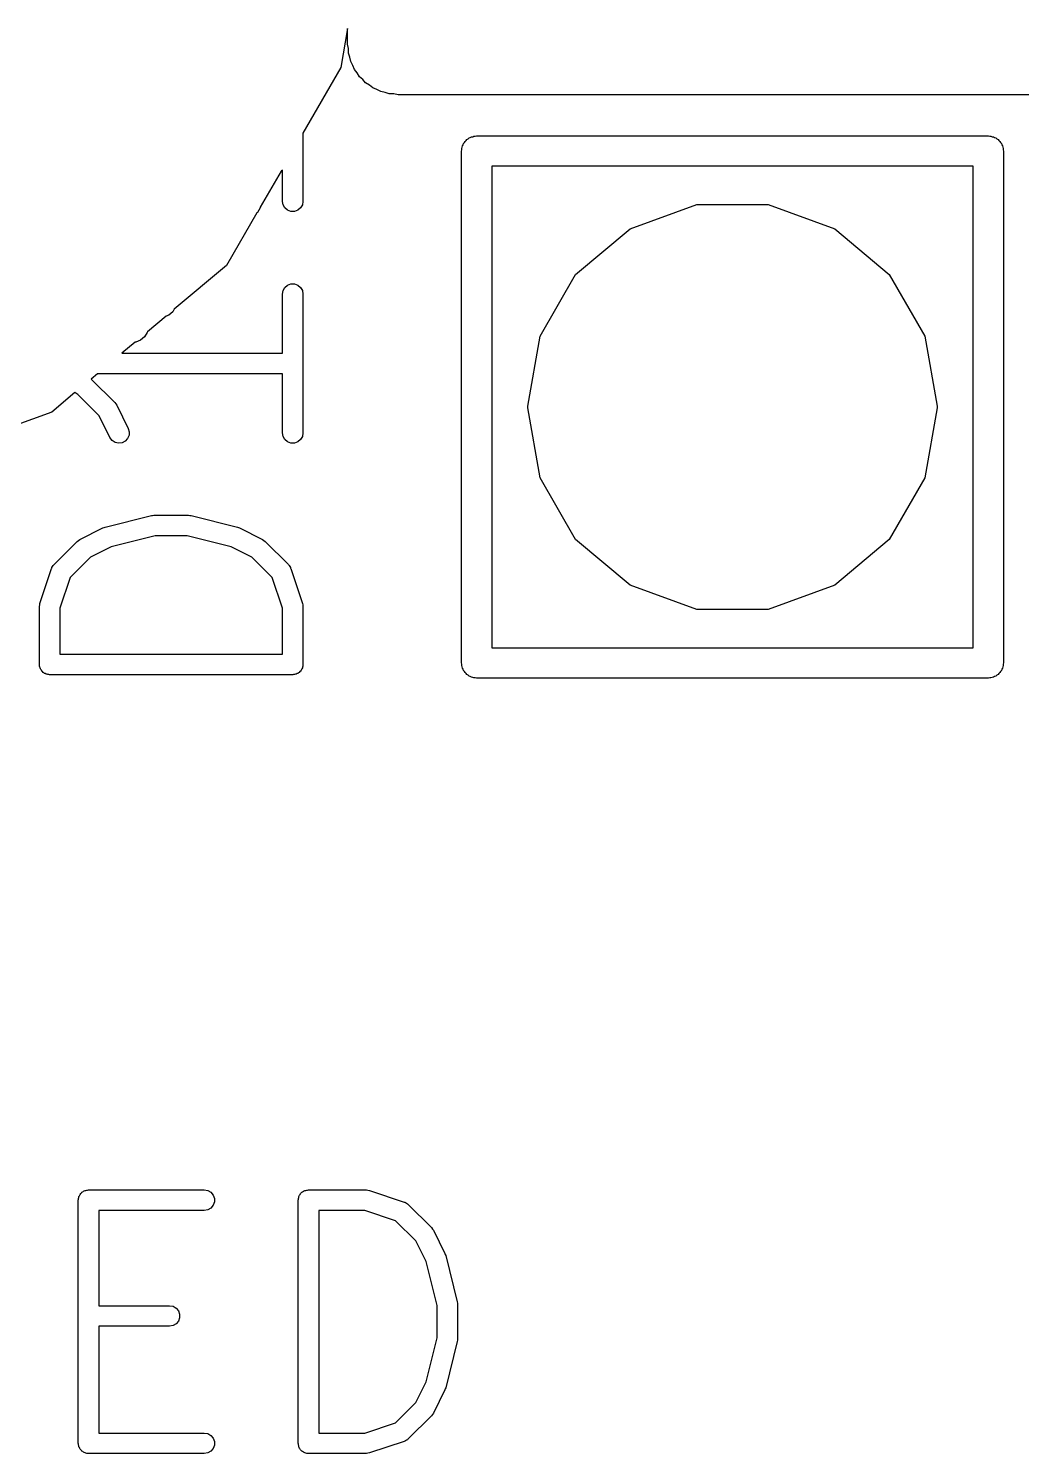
# Model space of a CAD drawing. Extents: x 0 to 76, y -93 to 10.
# Drawn here: x 61.77 to 66.69, y -92.99 to -85.92 of the extents above; entities that cross this region are included whole.
import ezdxf

# ---------------------------------------------------------------- set-up
doc = ezdxf.new("R2010")
doc.units = 0
doc.header["$MEASUREMENT"] = 0
doc.layers.add('BLACK', color=7, linetype='CONTINUOUS')

msp = doc.modelspace()

# ---------------------------------------------------------------- linework, layer by layer
at = {"layer": 'Black'}
for p, q in [((63.35, -85.9216), (63.3157, -86.1158)), ((63.35, -86), (63.35, -85.9216)), ((63.3538, -86.0215), (63.35, -86)), ((63.3538, -86.0434), (63.3538, -86.0215)), ((63.3613, -86.064), (63.3538, -86.0434)), ((63.3157, -86.1158), (63.1283, -86.4404)), ((63.3651, -86.0855), (63.3613, -86.064)), ((63.376, -86.1044), (63.3651, -86.0855)), ((63.3835, -86.125), (63.376, -86.1044)), ((63.3976, -86.1418), (63.3835, -86.125)), ((63.4085, -86.1607), (63.3976, -86.1418)), ((63.4252, -86.1748), (63.4085, -86.1607)), ((63.4393, -86.1915), (63.4252, -86.1748)), ((63.4582, -86.2024), (63.4393, -86.1915)), ((63.475, -86.2165), (63.4582, -86.2024)), ((63.4956, -86.224), (63.475, -86.2165)), ((63.5145, -86.2349), (63.4956, -86.224)), ((63.536, -86.2387), (63.5145, -86.2349)), ((63.5566, -86.2462), (63.536, -86.2387)), ((63.5785, -86.2462), (63.5566, -86.2462)), ((63.6, -86.25), (63.5785, -86.2462)), ((67.7261, -86.25), (63.6, -86.25)), ((63.1283, -86.4404), (63.1283, -86.7796)), ((63.9293, -86.4875), (63.9325, -86.4818)), ((63.9325, -86.4818), (63.9376, -86.4776)), ((63.9376, -86.4776), (63.9418, -86.4725)), ((63.9418, -86.4725), (63.9475, -86.4693)), ((63.9475, -86.4693), (63.9525, -86.465)), ((63.9525, -86.465), (63.9587, -86.4628)), ((63.9587, -86.4628), (63.9643, -86.4595)), ((63.9643, -86.4595), (63.9708, -86.4584)), ((63.9708, -86.4584), (63.977, -86.4561)), ((63.977, -86.4561), (63.9835, -86.4561)), ((63.9835, -86.4561), (63.99, -86.455)), ((63.99, -86.455), (66.53, -86.455)), ((66.53, -86.455), (66.5365, -86.4561)), ((66.5365, -86.4561), (66.543, -86.4561)), ((66.543, -86.4561), (66.5492, -86.4584)), ((66.5492, -86.4584), (66.5557, -86.4595)), ((66.5557, -86.4595), (66.5613, -86.4628)), ((66.5613, -86.4628), (66.5675, -86.465)), ((66.5675, -86.465), (66.5725, -86.4693)), ((66.5725, -86.4693), (66.5782, -86.4725)), ((66.5782, -86.4725), (66.5824, -86.4776)), ((66.5824, -86.4776), (66.5875, -86.4818)), ((66.5875, -86.4818), (66.5907, -86.4875)), ((63.915, -86.53), (63.9161, -86.5235)), ((63.915, -89.07), (63.915, -86.53)), ((63.9161, -86.517), (63.9184, -86.5108)), ((63.9161, -86.5235), (63.9161, -86.517)), ((63.9184, -86.5108), (63.9195, -86.5043)), ((63.9195, -86.5043), (63.9228, -86.4987)), ((63.9228, -86.4987), (63.925, -86.4925)), ((63.925, -86.4925), (63.9293, -86.4875)), ((66.5907, -86.4875), (66.595, -86.4925)), ((66.595, -86.4925), (66.5972, -86.4987)), ((66.5972, -86.4987), (66.6005, -86.5043)), ((66.6005, -86.5043), (66.6016, -86.5108)), ((66.6016, -86.5108), (66.6039, -86.517)), ((66.6039, -86.517), (66.6039, -86.5235)), ((66.6039, -86.5235), (66.605, -86.53)), ((66.605, -86.53), (66.605, -89.07)), ((63.0225, -86.628), (63.0194, -86.6291)), ((63.0267, -86.6244), (63.0225, -86.628)), ((63.0267, -86.7796), (63.0267, -86.6244)), ((64.065, -86.605), (64.065, -88.995)), ((66.455, -86.605), (64.065, -86.605)), ((66.455, -88.995), (66.455, -86.605)), ((63.0194, -86.6291), (62.9161, -86.808)), ((62.8996, -86.8366), (62.7492, -87.0971)), ((62.9025, -86.8342), (62.8996, -86.8366)), ((62.9155, -86.8117), (62.9025, -86.8342)), ((62.9161, -86.808), (62.9155, -86.8117)), ((63.0298, -86.797), (63.0267, -86.7796)), ((63.0386, -86.8123), (63.0298, -86.797)), ((63.0521, -86.8236), (63.0386, -86.8123)), ((63.0687, -86.8297), (63.0521, -86.8236)), ((63.0864, -86.8297), (63.0687, -86.8297)), ((63.1029, -86.8236), (63.0864, -86.8297)), ((63.1165, -86.8123), (63.1029, -86.8236)), ((63.1253, -86.797), (63.1165, -86.8123)), ((63.1283, -86.7796), (63.1253, -86.797)), ((64.752, -86.9162), (65.0836, -86.7956)), ((65.0836, -86.7956), (65.4364, -86.7956)), ((65.4364, -86.7956), (65.768, -86.9162)), ((64.4817, -87.143), (64.752, -86.9162)), ((65.768, -86.9162), (66.0383, -87.143)), ((62.7492, -87.0971), (62.4895, -87.315)), ((63.0521, -87.1953), (63.0687, -87.1892)), ((63.0687, -87.1892), (63.0864, -87.1892)), ((63.0864, -87.1892), (63.1029, -87.1953)), ((64.3053, -87.4486), (64.4817, -87.143)), ((66.0383, -87.143), (66.2147, -87.4486)), ((63.0267, -87.2393), (63.0298, -87.2219)), ((63.0267, -87.5332), (63.0267, -87.2393)), ((63.0298, -87.2219), (63.0386, -87.2066)), ((63.0386, -87.2066), (63.0521, -87.1953)), ((63.1029, -87.1953), (63.1165, -87.2066)), ((63.1165, -87.2066), (63.1253, -87.2219)), ((63.1253, -87.2219), (63.1283, -87.2393)), ((63.1283, -87.2393), (63.1283, -87.9287)), ((62.4825, -87.3272), (62.4625, -87.344)), ((62.4895, -87.315), (62.4825, -87.3272)), ((62.4493, -87.3488), (62.3559, -87.4271)), ((62.4625, -87.344), (62.4493, -87.3488)), ((62.3225, -87.469), (62.298, -87.4779)), ((62.3425, -87.4522), (62.3225, -87.469)), ((62.3555, -87.4297), (62.3425, -87.4522)), ((62.3559, -87.4271), (62.3555, -87.4297)), ((64.244, -87.7961), (64.3053, -87.4486)), ((66.2147, -87.4486), (66.276, -87.7961)), ((62.2954, -87.4779), (62.2295, -87.5332)), ((62.2295, -87.5332), (63.0267, -87.5332)), ((62.298, -87.4779), (62.2954, -87.4779)), ((62.1084, -87.6348), (62.0769, -87.6613)), ((62.0769, -87.6613), (62.0793, -87.663)), ((62.0793, -87.663), (62.1942, -87.7779)), ((63.0267, -87.6348), (62.1084, -87.6348)), ((63.0267, -87.9287), (63.0267, -87.6348)), ((61.9965, -87.7287), (61.8812, -87.8254)), ((62.011, -87.7384), (61.9965, -87.7287)), ((62.1166, -87.8439), (62.011, -87.7384)), ((61.8812, -87.8254), (61.5023, -87.9633)), ((62.1942, -87.7779), (62.1989, -87.7845)), ((62.1989, -87.7845), (62.2037, -87.7911)), ((62.2037, -87.7911), (62.2612, -87.906)), ((64.244, -87.8039), (64.244, -87.7961)), ((64.3053, -88.1514), (64.244, -87.8039)), ((66.276, -87.8039), (66.2147, -88.1514)), ((66.276, -87.7961), (66.276, -87.8039)), ((62.1703, -87.9514), (62.1166, -87.8439)), ((62.1808, -87.9656), (62.1703, -87.9514)), ((62.1956, -87.9753), (62.1808, -87.9656)), ((62.246, -87.9695), (62.2302, -87.9774)), ((62.2582, -87.9567), (62.246, -87.9695)), ((62.2652, -87.9405), (62.2582, -87.9567)), ((62.2612, -87.906), (62.2662, -87.9229)), ((62.2662, -87.9229), (62.2652, -87.9405)), ((63.0298, -87.9461), (63.0267, -87.9287)), ((63.0386, -87.9613), (63.0298, -87.9461)), ((63.0521, -87.9727), (63.0386, -87.9613)), ((63.1165, -87.9613), (63.1029, -87.9727)), ((63.1253, -87.9461), (63.1165, -87.9613)), ((63.1283, -87.9287), (63.1253, -87.9461)), ((62.2127, -87.9794), (62.1956, -87.9753)), ((62.2302, -87.9774), (62.2127, -87.9794)), ((63.0687, -87.9787), (63.0521, -87.9727)), ((63.0864, -87.9787), (63.0687, -87.9787)), ((63.1029, -87.9727), (63.0864, -87.9787)), ((64.4817, -88.457), (64.3053, -88.1514)), ((66.2147, -88.1514), (66.0383, -88.457)), ((62.146, -88.3965), (62.3758, -88.339)), ((62.3758, -88.339), (62.382, -88.3386)), ((62.382, -88.3386), (62.3881, -88.3375)), ((62.3881, -88.3375), (62.5605, -88.3375)), ((62.5605, -88.3375), (62.5666, -88.3386)), ((62.5666, -88.3386), (62.5728, -88.339)), ((62.5728, -88.339), (62.8026, -88.3965)), ((62.0075, -88.4673), (62.0142, -88.4626)), ((62.0142, -88.4626), (62.0207, -88.4578)), ((62.0207, -88.4578), (62.1356, -88.4003)), ((62.1356, -88.4003), (62.1409, -88.3987)), ((62.1409, -88.3987), (62.146, -88.3965)), ((62.3944, -88.4391), (62.176, -88.4937)), ((62.5542, -88.4391), (62.3944, -88.4391)), ((62.7726, -88.4937), (62.5542, -88.4391)), ((62.8026, -88.3965), (62.8077, -88.3987)), ((62.8077, -88.3987), (62.813, -88.4003)), ((62.813, -88.4003), (62.9279, -88.4578)), ((62.9279, -88.4578), (62.9345, -88.4626)), ((62.9345, -88.4626), (62.9411, -88.4673)), ((64.752, -88.6838), (64.4817, -88.457)), ((66.0383, -88.457), (65.768, -88.6838)), ((61.8926, -88.5822), (62.0075, -88.4673)), ((62.176, -88.4937), (62.0735, -88.545)), ((62.8751, -88.545), (62.7726, -88.4937)), ((62.9411, -88.4673), (63.056, -88.5822)), ((61.8229, -88.7744), (61.8803, -88.6021)), ((61.8803, -88.6021), (61.8817, -88.5995)), ((61.8817, -88.5995), (61.8825, -88.5967)), ((61.8825, -88.5967), (61.8859, -88.5918)), ((61.8859, -88.5918), (61.8887, -88.5865)), ((61.8887, -88.5865), (61.8909, -88.5846)), ((61.8909, -88.5846), (61.8926, -88.5822)), ((62.0735, -88.545), (61.9729, -88.6456)), ((62.9757, -88.6456), (62.8751, -88.545)), ((63.056, -88.5822), (63.0577, -88.5846)), ((63.0577, -88.5846), (63.0599, -88.5865)), ((63.0599, -88.5865), (63.0627, -88.5918)), ((63.0627, -88.5918), (63.0661, -88.5966)), ((63.0661, -88.5966), (63.0669, -88.5995)), ((63.0669, -88.5995), (63.0683, -88.6021)), ((63.0683, -88.6021), (63.1257, -88.7744)), ((61.9729, -88.6456), (61.9218, -88.7987)), ((63.0267, -88.7987), (62.9757, -88.6456)), ((65.0836, -88.8044), (64.752, -88.6838)), ((65.768, -88.6838), (65.4364, -88.8044)), ((61.8202, -88.7905), (61.8217, -88.7825)), ((61.8202, -89.0777), (61.8202, -88.7905)), ((61.8217, -88.7825), (61.8229, -88.7744)), ((61.9218, -88.7987), (61.9218, -89.0269)), ((63.0267, -89.0269), (63.0267, -88.7987)), ((63.1257, -88.7744), (63.1269, -88.7825)), ((63.1269, -88.7825), (63.1283, -88.7905)), ((63.1283, -88.7905), (63.1283, -89.0777)), ((65.4364, -88.8044), (65.0836, -88.8044)), ((61.9218, -89.0269), (63.0267, -89.0269)), ((64.065, -88.995), (66.455, -88.995)), ((61.821, -89.0821), (61.8202, -89.0777)), ((61.821, -89.0866), (61.821, -89.0821)), ((61.8225, -89.0907), (61.821, -89.0866)), ((61.8233, -89.0951), (61.8225, -89.0907)), ((61.8255, -89.099), (61.8233, -89.0951)), ((61.8271, -89.1031), (61.8255, -89.099)), ((61.8299, -89.1065), (61.8271, -89.1031)), ((63.1215, -89.1031), (63.1187, -89.1065)), ((63.1231, -89.099), (63.1215, -89.1031)), ((63.1253, -89.0951), (63.1231, -89.099)), ((63.1261, -89.0907), (63.1253, -89.0951)), ((63.1276, -89.0866), (63.1261, -89.0907)), ((63.1283, -89.0777), (63.1276, -89.0821)), ((63.1276, -89.0821), (63.1276, -89.0866)), ((63.9161, -89.0765), (63.915, -89.07)), ((63.9161, -89.083), (63.9161, -89.0765)), ((63.9184, -89.0892), (63.9161, -89.083)), ((63.9195, -89.0957), (63.9184, -89.0892)), ((63.9228, -89.1013), (63.9195, -89.0957)), ((63.925, -89.1075), (63.9228, -89.1013)), ((66.5972, -89.1013), (66.595, -89.1075)), ((66.6005, -89.0957), (66.5972, -89.1013)), ((66.6016, -89.0892), (66.6005, -89.0957)), ((66.6039, -89.083), (66.6016, -89.0892)), ((66.605, -89.07), (66.6039, -89.0765)), ((66.6039, -89.0765), (66.6039, -89.083)), ((61.8321, -89.1104), (61.8299, -89.1065)), ((61.8355, -89.1132), (61.8321, -89.1104)), ((61.8384, -89.1167), (61.8355, -89.1132)), ((61.8422, -89.1189), (61.8384, -89.1167)), ((61.8456, -89.1217), (61.8422, -89.1189)), ((61.8498, -89.1233), (61.8456, -89.1217)), ((61.8537, -89.1255), (61.8498, -89.1233)), ((61.8581, -89.1262), (61.8537, -89.1255)), ((61.8622, -89.1278), (61.8581, -89.1262)), ((61.8667, -89.1278), (61.8622, -89.1278)), ((61.871, -89.1285), (61.8667, -89.1278)), ((63.0775, -89.1285), (61.871, -89.1285)), ((63.0819, -89.1278), (63.0775, -89.1285)), ((63.0864, -89.1278), (63.0819, -89.1278)), ((63.0905, -89.1262), (63.0864, -89.1278)), ((63.0949, -89.1255), (63.0905, -89.1262)), ((63.0988, -89.1233), (63.0949, -89.1255)), ((63.1029, -89.1217), (63.0988, -89.1233)), ((63.1064, -89.1189), (63.1029, -89.1217)), ((63.1102, -89.1167), (63.1064, -89.1189)), ((63.1131, -89.1132), (63.1102, -89.1167)), ((63.1165, -89.1104), (63.1131, -89.1132)), ((63.1187, -89.1065), (63.1165, -89.1104)), ((63.9293, -89.1125), (63.925, -89.1075)), ((63.9325, -89.1182), (63.9293, -89.1125)), ((63.9376, -89.1224), (63.9325, -89.1182)), ((63.9418, -89.1275), (63.9376, -89.1224)), ((63.9475, -89.1307), (63.9418, -89.1275)), ((63.9525, -89.135), (63.9475, -89.1307)), ((63.9587, -89.1372), (63.9525, -89.135)), ((63.9643, -89.1405), (63.9587, -89.1372)), ((63.9708, -89.1416), (63.9643, -89.1405)), ((63.977, -89.1439), (63.9708, -89.1416)), ((63.9835, -89.1439), (63.977, -89.1439)), ((63.99, -89.145), (63.9835, -89.1439)), ((66.53, -89.145), (63.99, -89.145)), ((66.5365, -89.1439), (66.53, -89.145)), ((66.543, -89.1439), (66.5365, -89.1439)), ((66.5492, -89.1416), (66.543, -89.1439)), ((66.5557, -89.1405), (66.5492, -89.1416)), ((66.5613, -89.1372), (66.5557, -89.1405)), ((66.5675, -89.135), (66.5613, -89.1372)), ((66.5725, -89.1307), (66.5675, -89.135)), ((66.5782, -89.1275), (66.5725, -89.1307)), ((66.5824, -89.1224), (66.5782, -89.1275)), ((66.5875, -89.1182), (66.5824, -89.1224)), ((66.5907, -89.1125), (66.5875, -89.1182)), ((66.595, -89.1075), (66.5907, -89.1125)), ((62.0154, -91.7231), (62.0162, -91.7187)), ((62.0162, -91.7187), (62.0184, -91.7148)), ((62.0184, -91.7148), (62.02, -91.7106)), ((62.02, -91.7106), (62.0228, -91.7072)), ((62.0228, -91.7072), (62.025, -91.7034)), ((62.025, -91.7034), (62.0284, -91.7005)), ((62.0284, -91.7005), (62.0313, -91.6971)), ((62.0313, -91.6971), (62.0351, -91.6949)), ((62.0351, -91.6949), (62.0386, -91.6921)), ((62.0386, -91.6921), (62.0427, -91.6905)), ((62.0427, -91.6905), (62.0466, -91.6883)), ((62.0466, -91.6883), (62.051, -91.6875)), ((62.051, -91.6875), (62.0551, -91.686)), ((62.0551, -91.686), (62.0596, -91.686)), ((62.0596, -91.686), (62.064, -91.6852)), ((62.064, -91.6852), (62.6385, -91.6852)), ((62.6385, -91.6852), (62.6559, -91.6883)), ((62.6559, -91.6883), (62.6711, -91.6971)), ((62.6711, -91.6971), (62.6825, -91.7106)), ((62.6825, -91.7106), (62.6885, -91.7272)), ((63.107, -91.7231), (63.1078, -91.7187)), ((63.1078, -91.7187), (63.11, -91.7148)), ((63.11, -91.7148), (63.1116, -91.7106)), ((63.1116, -91.7106), (63.1144, -91.7072)), ((63.1144, -91.7072), (63.1166, -91.7034)), ((63.1166, -91.7034), (63.12, -91.7005)), ((63.12, -91.7005), (63.1229, -91.6971)), ((63.1229, -91.6971), (63.1267, -91.6949)), ((63.1267, -91.6949), (63.1301, -91.6921)), ((63.1301, -91.6921), (63.1343, -91.6905)), ((63.1343, -91.6905), (63.1382, -91.6883)), ((63.1382, -91.6883), (63.1425, -91.6875)), ((63.1425, -91.6875), (63.1467, -91.686)), ((63.1467, -91.686), (63.1512, -91.686)), ((63.1512, -91.686), (63.1555, -91.6852)), ((63.1555, -91.6852), (63.4428, -91.6852)), ((63.4428, -91.6852), (63.4508, -91.6867)), ((63.4508, -91.6867), (63.4589, -91.6879)), ((63.4589, -91.6879), (63.6312, -91.7453)), ((62.0132, -91.736), (62.0139, -91.7317)), ((62.0132, -92.9425), (62.0132, -91.736)), ((62.0139, -91.7272), (62.0154, -91.7231)), ((62.0139, -91.7317), (62.0139, -91.7272)), ((62.6385, -91.7868), (62.1148, -91.7868)), ((62.1148, -91.7868), (62.1148, -92.2598)), ((62.6559, -91.7838), (62.6385, -91.7868)), ((62.6711, -91.775), (62.6559, -91.7838)), ((62.6825, -91.7614), (62.6711, -91.775)), ((62.6885, -91.7449), (62.6825, -91.7614)), ((62.6885, -91.7272), (62.6885, -91.7449)), ((63.1047, -91.736), (63.1055, -91.7317)), ((63.1047, -92.9425), (63.1047, -91.736)), ((63.1055, -91.7272), (63.107, -91.7231)), ((63.1055, -91.7317), (63.1055, -91.7272)), ((63.2063, -91.7868), (63.2063, -92.8917)), ((63.4346, -91.7868), (63.2063, -91.7868)), ((63.5877, -91.8379), (63.4346, -91.7868)), ((63.6312, -91.7453), (63.6338, -91.7467)), ((63.6338, -91.7467), (63.6366, -91.7475)), ((63.6366, -91.7475), (63.6415, -91.7509)), ((63.6415, -91.7509), (63.6467, -91.7537)), ((63.6467, -91.7537), (63.6487, -91.7559)), ((63.6487, -91.7559), (63.6511, -91.7576)), ((63.6511, -91.7576), (63.766, -91.8725)), ((63.6883, -91.9385), (63.5877, -91.8379)), ((63.766, -91.8725), (63.7707, -91.8792)), ((63.7707, -91.8792), (63.7755, -91.8857)), ((63.7755, -91.8857), (63.833, -92.0006)), ((63.7396, -92.041), (63.6883, -91.9385)), ((63.833, -92.0006), (63.8345, -92.0059)), ((63.7942, -92.2594), (63.7396, -92.041)), ((63.8345, -92.0059), (63.8368, -92.011)), ((63.8368, -92.011), (63.8943, -92.2408)), ((62.1148, -92.2598), (62.4661, -92.2598)), ((62.4661, -92.2598), (62.4835, -92.2628)), ((62.4835, -92.2628), (62.4988, -92.2717)), ((62.4988, -92.2717), (62.5101, -92.2852)), ((62.5101, -92.2852), (62.5161, -92.3017)), ((63.7942, -92.4192), (63.7942, -92.2594)), ((63.8943, -92.2408), (63.8947, -92.247)), ((63.8947, -92.247), (63.8958, -92.2531)), ((63.8958, -92.2531), (63.8958, -92.4255)), ((62.4988, -92.3495), (62.4835, -92.3583)), ((62.5101, -92.336), (62.4988, -92.3495)), ((62.5161, -92.3194), (62.5101, -92.336)), ((62.5161, -92.3017), (62.5161, -92.3194)), ((62.4661, -92.3614), (62.1148, -92.3614)), ((62.1148, -92.3614), (62.1148, -92.8917)), ((62.4835, -92.3583), (62.4661, -92.3614)), ((63.7396, -92.6376), (63.7942, -92.4192)), ((63.8958, -92.4255), (63.8947, -92.4316)), ((63.8943, -92.4378), (63.8368, -92.6676)), ((63.8947, -92.4316), (63.8943, -92.4378)), ((63.6883, -92.7401), (63.7396, -92.6376)), ((63.833, -92.678), (63.7755, -92.7929)), ((63.8345, -92.6727), (63.833, -92.678)), ((63.8368, -92.6676), (63.8345, -92.6727)), ((63.5877, -92.8407), (63.6883, -92.7401)), ((63.4346, -92.8917), (63.5877, -92.8407)), ((63.766, -92.8061), (63.6511, -92.921)), ((63.7707, -92.7994), (63.766, -92.8061)), ((63.7755, -92.7929), (63.7707, -92.7994)), ((62.1148, -92.8917), (62.6385, -92.8917)), ((62.6385, -92.8917), (62.6559, -92.8948)), ((62.6559, -92.8948), (62.6711, -92.9036)), ((62.6711, -92.9036), (62.6825, -92.9171)), ((62.6825, -92.9171), (62.6885, -92.9337)), ((63.2063, -92.8917), (63.4346, -92.8917)), ((63.6511, -92.921), (63.6487, -92.9227)), ((62.0139, -92.9469), (62.0132, -92.9425)), ((62.0139, -92.9514), (62.0139, -92.9469)), ((62.0154, -92.9555), (62.0139, -92.9514)), ((62.0162, -92.9599), (62.0154, -92.9555)), ((62.0184, -92.9638), (62.0162, -92.9599)), ((62.02, -92.9679), (62.0184, -92.9638)), ((62.0228, -92.9714), (62.02, -92.9679)), ((62.025, -92.9752), (62.0228, -92.9714)), ((62.0284, -92.9781), (62.025, -92.9752)), ((62.0313, -92.9815), (62.0284, -92.9781)), ((62.0351, -92.9837), (62.0313, -92.9815)), ((62.0386, -92.9865), (62.0351, -92.9837)), ((62.0427, -92.9881), (62.0386, -92.9865)), ((62.0466, -92.9903), (62.0427, -92.9881)), ((62.051, -92.9911), (62.0466, -92.9903)), ((62.0551, -92.9926), (62.051, -92.9911)), ((62.0596, -92.9926), (62.0551, -92.9926)), ((62.064, -92.9933), (62.0596, -92.9926)), ((62.6559, -92.9903), (62.6385, -92.9933)), ((62.6711, -92.9815), (62.6559, -92.9903)), ((62.6825, -92.9679), (62.6711, -92.9815)), ((62.6885, -92.9514), (62.6825, -92.9679)), ((62.6885, -92.9337), (62.6885, -92.9514)), ((63.1055, -92.9469), (63.1047, -92.9425)), ((63.1055, -92.9514), (63.1055, -92.9469)), ((63.107, -92.9555), (63.1055, -92.9514)), ((63.1078, -92.9599), (63.107, -92.9555)), ((63.11, -92.9638), (63.1078, -92.9599)), ((63.1116, -92.9679), (63.11, -92.9638)), ((63.1144, -92.9714), (63.1116, -92.9679)), ((63.1166, -92.9752), (63.1144, -92.9714)), ((63.12, -92.9781), (63.1166, -92.9752)), ((63.1229, -92.9815), (63.12, -92.9781)), ((63.1267, -92.9837), (63.1229, -92.9815)), ((63.1301, -92.9865), (63.1267, -92.9837)), ((63.1343, -92.9881), (63.1301, -92.9865)), ((63.1382, -92.9903), (63.1343, -92.9881)), ((63.1425, -92.9911), (63.1382, -92.9903)), ((63.1467, -92.9926), (63.1425, -92.9911)), ((63.1512, -92.9926), (63.1467, -92.9926)), ((63.1555, -92.9933), (63.1512, -92.9926)), ((63.4508, -92.9919), (63.4428, -92.9933)), ((63.4589, -92.9907), (63.4508, -92.9919)), ((63.6312, -92.9333), (63.4589, -92.9907)), ((63.6338, -92.9319), (63.6312, -92.9333)), ((63.6366, -92.9311), (63.6338, -92.9319)), ((63.6415, -92.9277), (63.6366, -92.9311)), ((63.6467, -92.9249), (63.6415, -92.9277)), ((63.6487, -92.9227), (63.6467, -92.9249)), ((62.6385, -92.9933), (62.064, -92.9933)), ((63.4428, -92.9933), (63.1555, -92.9933))]:
    msp.add_line(p, q, dxfattribs=at)

doc.saveas('drawing.dxf')
